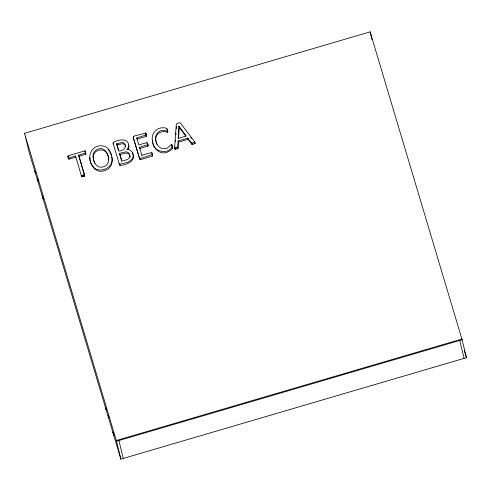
<?xml version="1.0" encoding="UTF-8"?>
<svg xmlns="http://www.w3.org/2000/svg" width="491" height="491" viewBox="0 0 491 491"><rect width="100%" height="100%" fill="white"/><g stroke="black" fill="none" stroke-linecap="round" stroke-linejoin="round"><path stroke-width="0.74" d="M75.528 156.015L81.574 176.472L82.022 176.785L84.022 176.306L84.673 175.827L84.378 174.354L78.628 155.107L85.428 153.032L84.986 150.829L67.856 155.862L68.979 159.158L75.823 157.224L75.528 156.015L68.967 157.942L68.2 157.439M84.673 175.827L78.628 155.107M78.922 156.316L85.722 154.248L84.986 150.829M146.244 134.884L136.762 137.977L137.05 139.192L146.41 136.369L145.68 133.006L134.08 136.099L133.208 137.038L139.757 159.188L141.009 159.507L152.198 156.224L152.591 155.371L152.02 153.916M146.533 136.099L145.913 133.362M147.754 144.642L139.554 147.331L139.849 148.54L147.908 146.109L147.644 143.703L146.662 142.648L138.843 144.943L136.762 137.977M148.049 145.852L147.435 143.145M152.578 155.794L152.173 153.609L151.455 152.548L141.93 155.273M178.129 140.966L177.748 147.171L178.043 148.38L175.189 149.356L174.636 147.177L176.287 124.26L177.22 123.345L179.712 122.719L180.424 123.069L194.405 141.39L195.031 143.169L194.571 143.851L191.963 144.36L188.114 139.327L187.82 138.118L178.129 140.966L178.423 142.175L178.043 148.38M178.927 126.138L178.202 138.388L186.31 136.007L178.927 126.138L179.221 127.347L178.54 138.83M175.035 146.864L174.956 149.043M175.422 141.512L175.532 139.99M175.919 134.638L176.03 133.11M176.361 128.532L176.527 126.236M195.007 143.556L194.743 141.954M153.002 142.93C153.695 152.732 170.23 154.849 172.212 145.631C171.021 142.157 168.278 149.258 165.823 148.386C161.263 150.074 157.114 146.054 156.23 141.801M156.046 140.966C154.143 134.227 161.717 129.649 167.486 132.417L167.707 132.269C168.18 129.827 166.455 127.279 163.687 127.795C156.936 127.151 150.915 133.534 152.406 140.266C152.406 148.534 160.919 156.304 168.849 151.375C171.494 150.264 173.796 147.803 171.991 144.986M167.707 132.269L167.363 129.741M132.269 152.891C137.265 160.582 126.107 165.357 120.074 165.363L119.423 164.54L113.212 143.532L113.304 142.488C117.754 139.769 128.261 137.339 128.679 145.428A5.137 4.898 -13.6 0 1 126.733 149.485C130.999 148.896 134.288 153.566 132.944 157.482C130.766 162.429 124.352 163.129 119.779 164.154L119.129 163.325M113.507 144.741L113.304 142.488M139.757 159.188L133.577 138.849L133.374 136.59M68.274 156.795L68.495 158.648M139.462 157.973L140.714 158.298L152.284 154.579M174.661 147.834L175.41 148.172L177.748 147.171M81.279 175.262L82.243 175.532L84.378 174.612M194.712 142.347L191.668 143.145L187.82 138.118M156.997 144.311C152.578 136.762 158.249 127.359 167.192 131.207L167.413 131.06M24.55 133.325L370.122 31.854L462.111 339.747L116.545 441.225L24.55 133.325L29.061 151.977L120.878 459.146L466.45 357.675L461.939 339.023L116.367 440.495L120.878 459.146M116.655 143.826L122.063 142.5L123.585 142.807C128.28 146.103 123.253 151.394 118.804 151.013L116.655 143.826L118.662 150.786M116.944 145.035L122.357 143.71L123.879 144.023L124.947 144.913L125.616 146.3M119.503 153.364L125.708 151.836L127.543 152.142L128.894 153.131L129.747 154.782L129.894 156.512C129.023 160.06 124.634 160.134 121.842 161.189L119.503 153.364L121.713 160.974M119.798 154.579L125.997 153.045L127.832 153.358L129.182 154.34L129.753 155.438M178.423 142.175L188.114 139.327M108.081 149.54L108.984 150.663M190.637 137.284L191.539 138.468M179.221 127.347L185.733 136.056M147.503 144.016L147.73 144.36M145.974 134.221L146.208 134.571M194.7 142.605L195.031 143.169M109.72 151.75L110.573 153.327M172.28 146.201L171.789 144.612M94.818 163.251C87.232 149.184 108.413 143.722 108.799 159.808M110.8 153.953L111.488 155.825M167.658 130.95L166.989 128.851M464.253 350.328L466.45 357.675M139.554 147.331L142.003 155.757M108.548 416.417C107.148 411.875 109.947 421.125 108.542 416.577M106.007 408.843C104.644 404.431 107.394 413.496 106.001 408.997M37.887 180.019C36.5 175.526 39.286 184.733 37.881 180.172M35.346 172.439C33.947 167.904 36.739 177.134 35.34 172.599M459.742 340.447L464.075 358.369M370.122 31.854L372.031 39.746M191.969 143.237L192.263 144.446M191.668 143.145L191.963 144.36M177.539 147.435L177.834 148.644M177.091 147.687L177.38 148.902M174.894 148.147L175.189 149.356M172.212 145.631L172.672 147.705M172.347 146.803L172.642 148.018M171.586 144.452L171.875 145.667M172.181 147.171L172.476 148.38M167.179 129.213L167.805 131.981M167.192 131.207L167.486 132.417M151.964 153.045L152.591 155.371M152.149 154.868L152.437 156.077M146.128 133.92L146.539 135.688M146.115 135.154L146.41 136.369M145.428 132.84L145.717 134.049M147.644 143.703L148.061 145.459M147.619 144.894L147.908 146.109M146.944 142.648L147.239 143.857M139.849 158.262L140.144 159.471M133.208 137.038L133.503 138.253M119.779 164.154L120.074 165.363M119.393 163.871L119.687 165.08M113.133 142.936L113.427 144.145M85.219 151.197L85.857 153.554M85.563 152.762L85.851 153.971M85.428 153.032L85.722 154.248M84.176 174.851L84.47 176.06M83.728 175.097L84.022 176.306M82.243 175.532L82.537 176.742M81.727 175.569L82.022 176.785M81.426 175.483L81.721 176.692M68.685 157.949L68.979 159.158M68.433 157.789L68.728 159.004M67.862 156.298L68.28 158.096M118.914 440.525L123.253 458.453M128.716 145.072L128.967 146.637A5.137 4.898 -13.6 0 1 128.133 149.516M130.041 155.991L130.14 157.145M111.795 157.218C114.79 167.781 98.157 174.999 92.523 165.786C86.029 157.752 91.277 144.409 102.38 145.852A8.488 8.089 -13.6 0 1 107.787 148.331C113.636 154.647 114.728 168.333 104.331 170.635C95.935 174.041 89.583 164.939 89.994 157.359M152.633 140.236L152.701 141.476M108.634 159.299C109.229 163.521 105.583 167.044 101.496 167.204C95.776 167.726 93.505 161.036 93.038 156.463C92.504 152.296 96.095 148.785 100.139 148.632C105.835 148.135 108.186 154.714 108.634 159.299M42.318 195.817L43.233 198.941L42.318 195.817M112.979 432.215L113.894 435.345L112.979 432.215"/></g></svg>
